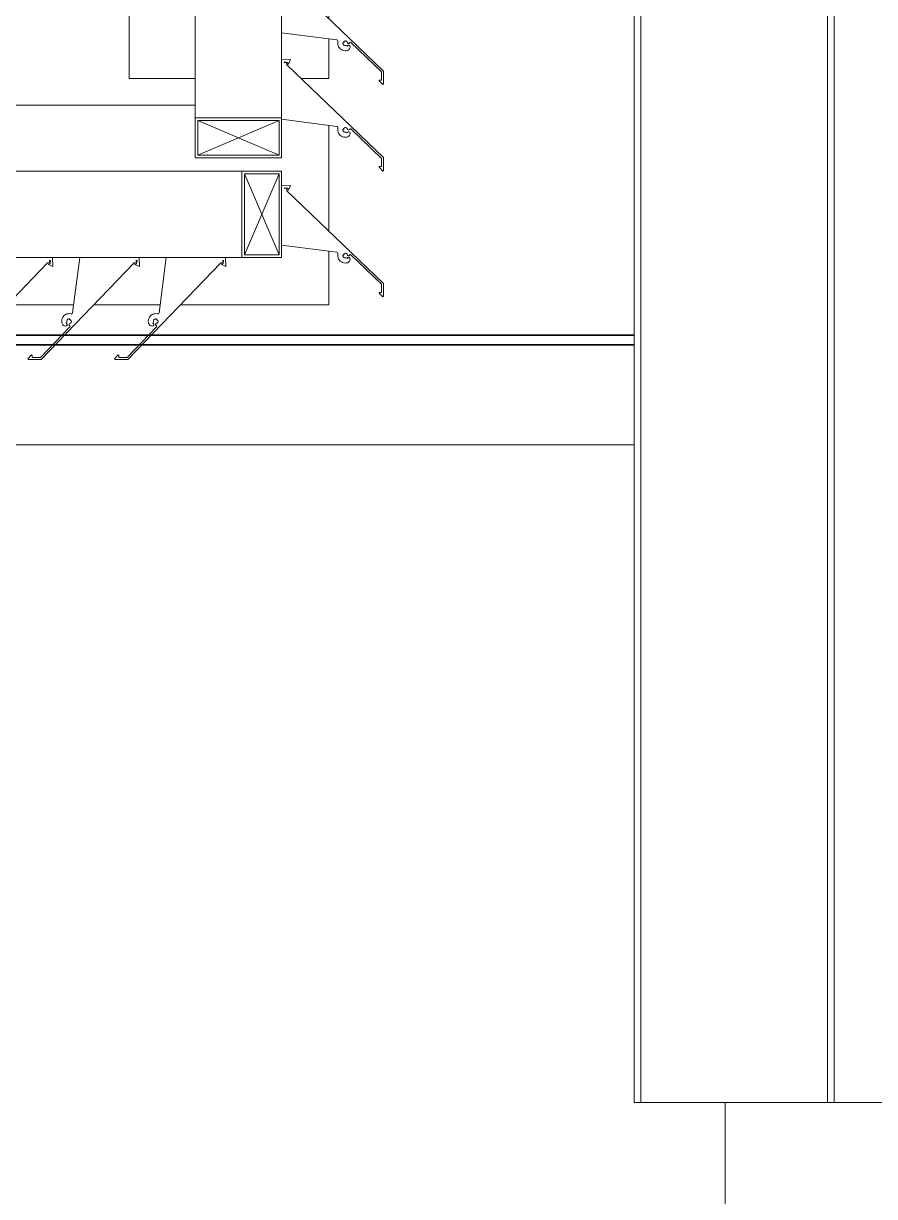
# Model space of a CAD drawing. Header units: millimetres. Extents: x -220592 to 404889, y -217665 to 38245.
# Drawn here: x 31374 to 32013, y -45572 to -44691 of the extents above; entities that cross this region are included whole.
import ezdxf

# ---------------------------------------------------------------- set-up
doc = ezdxf.new("R2010")
doc.units = ezdxf.units.MM
doc.linetypes.add('XKITLINE00', pattern=[0])
doc.layers.add('000 - 0_HIDE_OBJ_FRAMING_DEF_SUB_1', color=7, linetype='Continuous')
doc.layers.add('Part', color=7, linetype='Continuous', lineweight=0)

# ---------------------------------------------------------------- blocks, each defined once
blk = doc.blocks.new('*A13830')
at = {"layer": 'Part', "color": 7, "linetype": 'XKITLINE00', "lineweight": 0}
for p, q in [((-145.638308, 66.205104), (-145.638308, 67.320805)), ((-145.638308, 67.320805), (-145.152583, 67.320805)), ((-142.388308, 67.320805), (-137.388308, 67.320805)), ((-136.888308, 67.320805), (-134.818045, 67.320805)), ((-133.813935, 67.320805), (-133.813349, 67.320805)), ((-133.813349, 67.320243), (-133.813349, 67.320805)), ((-133.813349, 66.375621), (-133.813349, 67.168995)), ((-145.638308, 65.820805), (-145.638308, 66.184805)), ((-133.813349, 65.820805), (-133.813349, 66.224373)), ((-145.638308, 65.820805), (-145.258786, 65.820805)), ((-145.238448, 65.820805), (-144.829659, 65.820805)), ((-142.728411, 65.820805), (-142.229659, 65.820805)), ((-142.078411, 65.820805), (-141.579659, 65.820805)), ((-141.428411, 65.820805), (-140.929659, 65.820805)), ((-140.778411, 65.820805), (-140.279659, 65.820805)), ((-140.128411, 65.820805), (-139.629659, 65.820805)), ((-139.478411, 65.820805), (-138.979659, 65.820805)), ((-138.828411, 65.820805), (-138.329659, 65.820805)), ((-138.178411, 65.820805), (-137.679659, 65.820805)), ((-137.528411, 65.820805), (-137.029659, 65.820805)), ((-136.878411, 65.820805), (-136.379659, 65.820805)), ((-136.228411, 65.820805), (-135.729659, 65.820805)), ((-135.578411, 65.820805), (-135.079659, 65.820805)), ((-134.928411, 65.820805), (-133.813349, 65.820805))]:
    blk.add_line(p, q, dxfattribs=at)
blk = doc.blocks.new('*A13831')
at = {"layer": 'Part', "color": 7, "linetype": 'XKITLINE00', "lineweight": 0}
for p, q in [((-135.313349, 75.890846), (-134.818045, 75.890846)), ((-135.313349, 74.758905), (-135.313349, 75.890846)), ((-133.938955, 75.890846), (-133.813349, 75.890846)), ((-133.813349, 75.770243), (-133.813349, 75.890846)), ((-133.813349, 75.120243), (-133.813349, 75.618995)), ((-133.813349, 74.758905), (-133.813349, 74.968995)), ((-135.313349, 70.770764), (-135.313349, 74.008905)), ((-133.813349, 73.820243), (-133.813349, 74.008905)), ((-133.813349, 73.170243), (-133.813349, 73.668995)), ((-133.813349, 72.520243), (-133.813349, 73.018995)), ((-133.813349, 71.870243), (-133.813349, 72.368995)), ((-133.813349, 71.220243), (-133.813349, 71.718995)), ((-133.813349, 70.570243), (-133.813349, 71.068995)), ((-133.813349, 69.920243), (-133.813349, 70.418995)), ((-135.313349, 67.520805), (-135.313349, 70.270764)), ((-133.813349, 69.270243), (-133.813349, 69.768995)), ((-133.813349, 68.620243), (-133.813349, 69.118995)), ((-133.813349, 67.970243), (-133.813349, 68.468995)), ((-133.813349, 67.520805), (-133.813349, 67.818995)), ((-135.313349, 67.520805), (-134.818045, 67.520805)), ((-134.02223, 67.520805), (-133.813349, 67.520805))]:
    blk.add_line(p, q, dxfattribs=at)
blk = doc.blocks.new('*A13834')
at = {"layer": 'Part', "color": 7, "linetype": 'XKITLINE00', "lineweight": 0}
for p, q in [((-144.838405, 66.825501), (-134.468045, 66.825501)), ((-144.838405, 66.175501), (-144.784226, 66.175501)), ((-144.338523, 66.175501), (-144.134226, 66.175501)), ((-143.688523, 66.175501), (-143.484226, 66.175501)), ((-143.038523, 66.175501), (-142.834226, 66.175501)), ((-142.388523, 66.175501), (-142.184226, 66.175501)), ((-141.738523, 66.175501), (-141.534226, 66.175501)), ((-141.088523, 66.175501), (-140.884226, 66.175501)), ((-140.438523, 66.175501), (-140.234226, 66.175501)), ((-139.788523, 66.175501), (-139.584226, 66.175501)), ((-139.138523, 66.175501), (-138.934226, 66.175501)), ((-138.488523, 66.175501), (-138.284226, 66.175501)), ((-137.838523, 66.175501), (-137.634226, 66.175501)), ((-137.188523, 66.175501), (-136.984226, 66.175501)), ((-136.538523, 66.175501), (-136.334226, 66.175501)), ((-135.888523, 66.175501), (-135.684226, 66.175501)), ((-135.238523, 66.175501), (-135.034226, 66.175501)), ((-134.588523, 66.175501), (-134.468045, 66.175501))]:
    blk.add_line(p, q, dxfattribs=at)
blk = doc.blocks.new('*A13838')
at = {"layer": 'Part', "color": 7, "linetype": 'XKITLINE00', "lineweight": 0}
for p, q in [((-135.034201, 66.175699), (-135.087231, 65.761693)), ((-134.588531, 66.175691), (-135.034201, 66.175699)), ((-134.585909, 66.108006), (-134.588531, 66.175691)), ((-135.322111, 65.410777), (-134.625865, 66.135899)), ((-134.625865, 66.135899), (-134.607322, 66.138796)), ((-134.618984, 66.128664), (-134.619396, 66.123541)), ((-134.619396, 66.123541), (-134.585909, 66.108006)), ((-134.606793, 66.128793), (-134.618984, 66.128664)), ((-134.607322, 66.138796), (-134.610226, 66.155812)), ((-134.610226, 66.155812), (-134.603653, 66.153776)), ((-134.606793, 66.128793), (-134.603653, 66.153776)), ((-135.155231, 65.735396), (-135.161209, 65.727079)), ((-135.147844, 65.742492), (-135.155231, 65.735396)), ((-135.139294, 65.748132), (-135.147844, 65.742492)), ((-135.129864, 65.75213), (-135.139294, 65.748132)), ((-135.119865, 65.754353), (-135.129864, 65.75213)), ((-135.109629, 65.754728), (-135.119865, 65.754353)), ((-135.099495, 65.753242), (-135.109629, 65.754728)), ((-135.093972, 65.753481), (-135.099495, 65.753242)), ((-135.089421, 65.756618), (-135.093972, 65.753481)), ((-135.087231, 65.761693), (-135.089421, 65.756618)), ((-135.107075, 65.656828), (-135.328477, 65.425812)), ((-135.168205, 65.707916), (-135.16899, 65.697703)), ((-135.16899, 65.697703), (-135.168892, 65.690904)), ((-135.168892, 65.690904), (-135.168256, 65.685176)), ((-135.168256, 65.685176), (-135.166537, 65.679675)), ((-135.165582, 65.717817), (-135.168205, 65.707916)), ((-135.166537, 65.679675), (-135.163797, 65.674605)), ((-135.161209, 65.727079), (-135.165582, 65.717817)), ((-135.163797, 65.674605), (-135.160139, 65.670151)), ((-135.160139, 65.670151), (-135.155696, 65.66648)), ((-135.155696, 65.66648), (-135.150633, 65.663726)), ((-135.150633, 65.663726), (-135.145137, 65.661991)), ((-135.145137, 65.661991), (-135.137367, 65.661495)), ((-135.137367, 65.661495), (-135.131893, 65.664135)), ((-135.137334, 65.683455), (-135.132353, 65.685485)), ((-135.131862, 65.680513), (-135.137334, 65.683455)), ((-135.132353, 65.685485), (-135.129946, 65.690296)), ((-135.131893, 65.664135), (-135.128656, 65.669279)), ((-135.128644, 65.675356), (-135.131862, 65.680513)), ((-135.130851, 65.696214), (-135.130507, 65.702714)), ((-135.129946, 65.690296), (-135.130851, 65.696214)), ((-135.130507, 65.702714), (-135.127909, 65.708682)), ((-135.128656, 65.669279), (-135.128644, 65.675356)), ((-135.127909, 65.708682), (-135.123387, 65.713364)), ((-135.123387, 65.713364), (-135.117513, 65.716166)), ((-135.117513, 65.716166), (-135.111029, 65.716735)), ((-135.114258, 65.676), (-135.114464, 65.670106)), ((-135.114464, 65.670106), (-135.11061, 65.665642)), ((-135.110101, 65.680183), (-135.114258, 65.676)), ((-135.111029, 65.716735), (-135.109923, 65.709029)), ((-135.11061, 65.665642), (-135.105983, 65.661987)), ((-135.102527, 65.683297), (-135.110101, 65.680183)), ((-135.109923, 65.709029), (-135.102863, 65.710199)), ((-135.105983, 65.661987), (-135.107075, 65.656828)), ((-135.102863, 65.710199), (-135.101919, 65.703034)), ((-135.097741, 65.687964), (-135.102527, 65.683297)), ((-135.101919, 65.703034), (-135.094528, 65.700712)), ((-135.094951, 65.69404), (-135.097741, 65.687964)), ((-135.094528, 65.700712), (-135.094951, 65.69404)), ((-135.394842, 65.44466), (-135.42373, 65.416011)), ((-135.42373, 65.416011), (-135.421262, 65.41133)), ((-135.421262, 65.41133), (-135.322111, 65.410777)), ((-135.389921, 65.443575), (-135.394842, 65.44466)), ((-135.389824, 65.426155), (-135.389921, 65.443575)), ((-135.328477, 65.425812), (-135.389824, 65.426155))]:
    blk.add_line(p, q, dxfattribs=at)
blk = doc.blocks.new('*A13839')
at = {"layer": 'Part', "color": 7, "linetype": 'XKITLINE00', "lineweight": 0}
for p, q in [((-135.684201, 66.175699), (-135.737231, 65.761693)), ((-135.238531, 66.175691), (-135.684201, 66.175699)), ((-135.235909, 66.108006), (-135.238531, 66.175691)), ((-135.972111, 65.410777), (-135.275865, 66.135899)), ((-135.275865, 66.135899), (-135.257322, 66.138796)), ((-135.268984, 66.128664), (-135.269396, 66.123541)), ((-135.269396, 66.123541), (-135.235909, 66.108006)), ((-135.256793, 66.128793), (-135.268984, 66.128664)), ((-135.257322, 66.138796), (-135.260226, 66.155812)), ((-135.260226, 66.155812), (-135.253653, 66.153776)), ((-135.256793, 66.128793), (-135.253653, 66.153776)), ((-135.805231, 65.735396), (-135.811209, 65.727079)), ((-135.797844, 65.742492), (-135.805231, 65.735396)), ((-135.789294, 65.748132), (-135.797844, 65.742492)), ((-135.779864, 65.75213), (-135.789294, 65.748132)), ((-135.769865, 65.754353), (-135.779864, 65.75213)), ((-135.759629, 65.754728), (-135.769865, 65.754353)), ((-135.749495, 65.753242), (-135.759629, 65.754728)), ((-135.743972, 65.753481), (-135.749495, 65.753242)), ((-135.739421, 65.756618), (-135.743972, 65.753481)), ((-135.737231, 65.761693), (-135.739421, 65.756618)), ((-135.757075, 65.656828), (-135.978477, 65.425812)), ((-135.818205, 65.707916), (-135.81899, 65.697703)), ((-135.81899, 65.697703), (-135.818892, 65.690904)), ((-135.818892, 65.690904), (-135.818256, 65.685176)), ((-135.818256, 65.685176), (-135.816537, 65.679675)), ((-135.815582, 65.717817), (-135.818205, 65.707916)), ((-135.816537, 65.679675), (-135.813797, 65.674605)), ((-135.811209, 65.727079), (-135.815582, 65.717817)), ((-135.813797, 65.674605), (-135.810139, 65.670151)), ((-135.810139, 65.670151), (-135.805696, 65.66648)), ((-135.805696, 65.66648), (-135.800633, 65.663726)), ((-135.800633, 65.663726), (-135.795137, 65.661991)), ((-135.795137, 65.661991), (-135.787367, 65.661495)), ((-135.787367, 65.661495), (-135.781893, 65.664135)), ((-135.787334, 65.683455), (-135.782353, 65.685485)), ((-135.781862, 65.680513), (-135.787334, 65.683455)), ((-135.782353, 65.685485), (-135.779946, 65.690296)), ((-135.781893, 65.664135), (-135.778656, 65.669279)), ((-135.778644, 65.675356), (-135.781862, 65.680513)), ((-135.780851, 65.696214), (-135.780507, 65.702714)), ((-135.779946, 65.690296), (-135.780851, 65.696214)), ((-135.780507, 65.702714), (-135.777909, 65.708682)), ((-135.778656, 65.669279), (-135.778644, 65.675356)), ((-135.777909, 65.708682), (-135.773387, 65.713364)), ((-135.773387, 65.713364), (-135.767513, 65.716166)), ((-135.767513, 65.716166), (-135.761029, 65.716735)), ((-135.764258, 65.676), (-135.764464, 65.670106)), ((-135.764464, 65.670106), (-135.76061, 65.665642)), ((-135.760101, 65.680183), (-135.764258, 65.676)), ((-135.761029, 65.716735), (-135.759923, 65.709029)), ((-135.76061, 65.665642), (-135.755983, 65.661987)), ((-135.752527, 65.683297), (-135.760101, 65.680183)), ((-135.759923, 65.709029), (-135.752863, 65.710199)), ((-135.755983, 65.661987), (-135.757075, 65.656828)), ((-135.752863, 65.710199), (-135.751919, 65.703034)), ((-135.747741, 65.687964), (-135.752527, 65.683297)), ((-135.751919, 65.703034), (-135.744528, 65.700712)), ((-135.744951, 65.69404), (-135.747741, 65.687964)), ((-135.744528, 65.700712), (-135.744951, 65.69404)), ((-136.044842, 65.44466), (-136.07373, 65.416011)), ((-136.07373, 65.416011), (-136.071262, 65.41133)), ((-136.071262, 65.41133), (-135.972111, 65.410777)), ((-136.039921, 65.443575), (-136.044842, 65.44466)), ((-136.039824, 65.426155), (-136.039921, 65.443575)), ((-135.978477, 65.425812), (-136.039824, 65.426155))]:
    blk.add_line(p, q, dxfattribs=at)
blk = doc.blocks.new('*A13840')
at = {"layer": 'Part', "color": 7, "linetype": 'XKITLINE00', "lineweight": 0}
for p, q in [((-136.334201, 66.175699), (-136.387231, 65.761693)), ((-135.888531, 66.175691), (-136.334201, 66.175699)), ((-135.885909, 66.108006), (-135.888531, 66.175691)), ((-136.622111, 65.410777), (-135.925865, 66.135899)), ((-135.925865, 66.135899), (-135.907322, 66.138796)), ((-135.918984, 66.128664), (-135.919396, 66.123541)), ((-135.919396, 66.123541), (-135.885909, 66.108006)), ((-135.906793, 66.128793), (-135.918984, 66.128664)), ((-135.907322, 66.138796), (-135.910226, 66.155812)), ((-135.910226, 66.155812), (-135.903653, 66.153776)), ((-135.906793, 66.128793), (-135.903653, 66.153776)), ((-136.455231, 65.735396), (-136.461209, 65.727079)), ((-136.447844, 65.742492), (-136.455231, 65.735396)), ((-136.439294, 65.748132), (-136.447844, 65.742492)), ((-136.429864, 65.75213), (-136.439294, 65.748132)), ((-136.419865, 65.754353), (-136.429864, 65.75213)), ((-136.409629, 65.754728), (-136.419865, 65.754353)), ((-136.399495, 65.753242), (-136.409629, 65.754728)), ((-136.393972, 65.753481), (-136.399495, 65.753242)), ((-136.389421, 65.756618), (-136.393972, 65.753481)), ((-136.387231, 65.761693), (-136.389421, 65.756618)), ((-136.407075, 65.656828), (-136.628477, 65.425812)), ((-136.468205, 65.707916), (-136.46899, 65.697703)), ((-136.46899, 65.697703), (-136.468892, 65.690904)), ((-136.468892, 65.690904), (-136.468256, 65.685176)), ((-136.468256, 65.685176), (-136.466537, 65.679675)), ((-136.465582, 65.717817), (-136.468205, 65.707916)), ((-136.466537, 65.679675), (-136.463797, 65.674605)), ((-136.461209, 65.727079), (-136.465582, 65.717817)), ((-136.463797, 65.674605), (-136.460139, 65.670151)), ((-136.460139, 65.670151), (-136.455696, 65.66648)), ((-136.455696, 65.66648), (-136.450633, 65.663726)), ((-136.450633, 65.663726), (-136.445137, 65.661991)), ((-136.445137, 65.661991), (-136.437367, 65.661495)), ((-136.437367, 65.661495), (-136.431893, 65.664135)), ((-136.437334, 65.683455), (-136.432353, 65.685485)), ((-136.431862, 65.680513), (-136.437334, 65.683455)), ((-136.432353, 65.685485), (-136.429946, 65.690296)), ((-136.431893, 65.664135), (-136.428656, 65.669279)), ((-136.428644, 65.675356), (-136.431862, 65.680513)), ((-136.430851, 65.696214), (-136.430507, 65.702714)), ((-136.429946, 65.690296), (-136.430851, 65.696214)), ((-136.430507, 65.702714), (-136.427909, 65.708682)), ((-136.428656, 65.669279), (-136.428644, 65.675356)), ((-136.427909, 65.708682), (-136.423387, 65.713364)), ((-136.423387, 65.713364), (-136.417513, 65.716166)), ((-136.417513, 65.716166), (-136.411029, 65.716735)), ((-136.414258, 65.676), (-136.414464, 65.670106)), ((-136.414464, 65.670106), (-136.41061, 65.665642)), ((-136.410101, 65.680183), (-136.414258, 65.676)), ((-136.411029, 65.716735), (-136.409923, 65.709029)), ((-136.41061, 65.665642), (-136.405983, 65.661987)), ((-136.402527, 65.683297), (-136.410101, 65.680183)), ((-136.409923, 65.709029), (-136.402863, 65.710199)), ((-136.405983, 65.661987), (-136.407075, 65.656828)), ((-136.402863, 65.710199), (-136.401919, 65.703034)), ((-136.397741, 65.687964), (-136.402527, 65.683297)), ((-136.401919, 65.703034), (-136.394528, 65.700712)), ((-136.394951, 65.69404), (-136.397741, 65.687964)), ((-136.394528, 65.700712), (-136.394951, 65.69404)), ((-136.694842, 65.44466), (-136.72373, 65.416011)), ((-136.72373, 65.416011), (-136.721262, 65.41133)), ((-136.721262, 65.41133), (-136.622111, 65.410777)), ((-136.689921, 65.443575), (-136.694842, 65.44466)), ((-136.689824, 65.426155), (-136.689921, 65.443575)), ((-136.628477, 65.425812), (-136.689824, 65.426155))]:
    blk.add_line(p, q, dxfattribs=at)
blk = doc.blocks.new('*A13844')
at = {"layer": 'Part', "color": 7, "linetype": 'XKITLINE00', "lineweight": 0}
for p, q in [((-134.168045, 66.825501), (-134.468045, 66.825501)), ((-134.468045, 66.825501), (-134.468045, 66.175501)), ((-134.448045, 66.195501), (-134.188045, 66.805501)), ((-134.188045, 66.195501), (-134.448045, 66.805501)), ((-134.448045, 66.195501), (-134.448045, 66.805501)), ((-134.448045, 66.805501), (-134.188045, 66.805501)), ((-134.188045, 66.805501), (-134.188045, 66.195501)), ((-134.168045, 66.175501), (-134.168045, 66.825501)), ((-134.468045, 66.175501), (-134.168045, 66.175501)), ((-134.188045, 66.195501), (-134.448045, 66.195501))]:
    blk.add_line(p, q, dxfattribs=at)
blk = doc.blocks.new('*A13851')
at = {"layer": 'Part', "color": 7, "linetype": 'XKITLINE00', "lineweight": 0}
for p, q in [((-134.818045, 67.225501), (-134.818045, 77.760135)), ((-134.168045, 67.660131), (-134.168045, 67.864427))]:
    blk.add_line(p, q, dxfattribs=at)
blk = doc.blocks.new('*A13979')
at = {"layer": 'Part', "color": 7, "linetype": 'XKITLINE00', "lineweight": 0}
for p, q in [((-134.168236, 68.310123), (-134.168243, 67.864453)), ((-134.10055, 68.312745), (-134.168236, 68.310123)), ((-134.148356, 68.288428), (-134.14632, 68.295001)), ((-134.13134, 68.291332), (-134.148356, 68.288428)), ((-134.14632, 68.295001), (-134.121337, 68.291861)), ((-134.128443, 68.272789), (-134.13134, 68.291332)), ((-134.121337, 68.291861), (-134.121208, 68.27967)), ((-134.116085, 68.279258), (-134.10055, 68.312745)), ((-133.403321, 67.576543), (-134.128443, 68.272789)), ((-134.121208, 68.27967), (-134.116085, 68.279258)), ((-134.168243, 67.864453), (-133.754237, 67.811423)), ((-133.754237, 67.811423), (-133.749162, 67.809233)), ((-133.749162, 67.809233), (-133.746025, 67.804681)), ((-133.745786, 67.799159), (-133.747272, 67.789025)), ((-133.747272, 67.789025), (-133.746897, 67.778789)), ((-133.746897, 67.778789), (-133.744674, 67.76879)), ((-133.746025, 67.804681), (-133.745786, 67.799159)), ((-133.744674, 67.76879), (-133.740676, 67.75936)), ((-133.740676, 67.75936), (-133.735036, 67.75081)), ((-133.709279, 67.787625), (-133.701573, 67.788731)), ((-133.70871, 67.781141), (-133.709279, 67.787625)), ((-133.705908, 67.775267), (-133.70871, 67.781141)), ((-133.701226, 67.770745), (-133.705908, 67.775267)), ((-133.702743, 67.795791), (-133.695578, 67.796735)), ((-133.701573, 67.788731), (-133.702743, 67.795791)), ((-133.695258, 67.768147), (-133.701226, 67.770745)), ((-133.695578, 67.796735), (-133.693256, 67.804125)), ((-133.688758, 67.767803), (-133.695258, 67.768147)), ((-133.693256, 67.804125), (-133.686584, 67.803703)), ((-133.68284, 67.768708), (-133.688758, 67.767803)), ((-133.686584, 67.803703), (-133.680508, 67.800913)), ((-133.678029, 67.766301), (-133.68284, 67.768708)), ((-133.680508, 67.800913), (-133.675841, 67.796126)), ((-133.675999, 67.76132), (-133.678029, 67.766301)), ((-133.673057, 67.766792), (-133.675999, 67.76132)), ((-133.675841, 67.796126), (-133.672727, 67.788553)), ((-133.6679, 67.77001), (-133.673057, 67.766792)), ((-133.672727, 67.788553), (-133.668544, 67.784396)), ((-133.668544, 67.784396), (-133.66265, 67.78419)), ((-133.661823, 67.769998), (-133.6679, 67.77001)), ((-133.66265, 67.78419), (-133.658186, 67.788044)), ((-133.656679, 67.766761), (-133.661823, 67.769998)), ((-133.658186, 67.788044), (-133.654531, 67.792671)), ((-133.654039, 67.761287), (-133.656679, 67.766761)), ((-133.654535, 67.753517), (-133.654039, 67.761287)), ((-133.654531, 67.792671), (-133.649372, 67.791579)), ((-133.649372, 67.791579), (-133.418356, 67.570176)), ((-133.735036, 67.75081), (-133.72794, 67.743423)), ((-133.72794, 67.743423), (-133.719624, 67.737445)), ((-133.719624, 67.737445), (-133.710361, 67.733072)), ((-133.710361, 67.733072), (-133.70046, 67.730449)), ((-133.70046, 67.730449), (-133.690247, 67.729664)), ((-133.690247, 67.729664), (-133.683448, 67.729762)), ((-133.683448, 67.729762), (-133.67772, 67.730398)), ((-133.67772, 67.730398), (-133.672219, 67.732117)), ((-133.672219, 67.732117), (-133.667149, 67.734857)), ((-133.667149, 67.734857), (-133.662695, 67.738515)), ((-133.662695, 67.738515), (-133.659024, 67.742958)), ((-133.659024, 67.742958), (-133.65627, 67.748021)), ((-133.65627, 67.748021), (-133.654535, 67.753517)), ((-133.436119, 67.508733), (-133.437204, 67.503812)), ((-133.437204, 67.503812), (-133.408555, 67.474923)), ((-133.418699, 67.50883), (-133.436119, 67.508733)), ((-133.418356, 67.570176), (-133.418699, 67.50883)), ((-133.403874, 67.477392), (-133.403321, 67.576543)), ((-133.408555, 67.474923), (-133.403874, 67.477392))]:
    blk.add_line(p, q, dxfattribs=at)
blk = doc.blocks.new('*A13980')
at = {"layer": 'Part', "color": 7, "linetype": 'XKITLINE00', "lineweight": 0}
for p, q in [((-134.168236, 67.660123), (-134.168243, 67.214453)), ((-134.10055, 67.662745), (-134.168236, 67.660123)), ((-134.148356, 67.638428), (-134.14632, 67.645001)), ((-134.13134, 67.641332), (-134.148356, 67.638428)), ((-134.14632, 67.645001), (-134.121337, 67.641861)), ((-134.128443, 67.622789), (-134.13134, 67.641332)), ((-133.403321, 66.926543), (-134.128443, 67.622789)), ((-134.121337, 67.641861), (-134.121208, 67.62967)), ((-134.121208, 67.62967), (-134.116085, 67.629258)), ((-134.116085, 67.629258), (-134.10055, 67.662745)), ((-134.168243, 67.214453), (-133.754237, 67.161423)), ((-133.754237, 67.161423), (-133.749162, 67.159233)), ((-133.749162, 67.159233), (-133.746025, 67.154681)), ((-133.745786, 67.149159), (-133.747272, 67.139025)), ((-133.747272, 67.139025), (-133.746897, 67.128789)), ((-133.746025, 67.154681), (-133.745786, 67.149159)), ((-133.709279, 67.137625), (-133.701573, 67.138731)), ((-133.702743, 67.145791), (-133.695578, 67.146735)), ((-133.701573, 67.138731), (-133.702743, 67.145791)), ((-133.695578, 67.146735), (-133.693256, 67.154125)), ((-133.693256, 67.154125), (-133.686584, 67.153703)), ((-133.686584, 67.153703), (-133.680508, 67.150913)), ((-133.680508, 67.150913), (-133.675841, 67.146126)), ((-133.675841, 67.146126), (-133.672727, 67.138553)), ((-133.672727, 67.138553), (-133.668544, 67.134396)), ((-133.66265, 67.13419), (-133.658186, 67.138044)), ((-133.658186, 67.138044), (-133.654531, 67.142671)), ((-133.654531, 67.142671), (-133.649372, 67.141579)), ((-133.649372, 67.141579), (-133.418356, 66.920176)), ((-133.746897, 67.128789), (-133.744674, 67.11879)), ((-133.744674, 67.11879), (-133.740676, 67.10936)), ((-133.740676, 67.10936), (-133.735036, 67.10081)), ((-133.735036, 67.10081), (-133.72794, 67.093423)), ((-133.72794, 67.093423), (-133.719624, 67.087445)), ((-133.719624, 67.087445), (-133.710361, 67.083072)), ((-133.710361, 67.083072), (-133.70046, 67.080449)), ((-133.70871, 67.131141), (-133.709279, 67.137625)), ((-133.705908, 67.125267), (-133.70871, 67.131141)), ((-133.701226, 67.120745), (-133.705908, 67.125267)), ((-133.695258, 67.118147), (-133.701226, 67.120745)), ((-133.70046, 67.080449), (-133.690247, 67.079664)), ((-133.688758, 67.117803), (-133.695258, 67.118147)), ((-133.690247, 67.079664), (-133.683448, 67.079762)), ((-133.68284, 67.118708), (-133.688758, 67.117803)), ((-133.683448, 67.079762), (-133.67772, 67.080398)), ((-133.678029, 67.116301), (-133.68284, 67.118708)), ((-133.675999, 67.11132), (-133.678029, 67.116301)), ((-133.67772, 67.080398), (-133.672219, 67.082117)), ((-133.673057, 67.116792), (-133.675999, 67.11132)), ((-133.6679, 67.12001), (-133.673057, 67.116792)), ((-133.672219, 67.082117), (-133.667149, 67.084857)), ((-133.668544, 67.134396), (-133.66265, 67.13419)), ((-133.661823, 67.119998), (-133.6679, 67.12001)), ((-133.667149, 67.084857), (-133.662695, 67.088515)), ((-133.662695, 67.088515), (-133.659024, 67.092958)), ((-133.656679, 67.116761), (-133.661823, 67.119998)), ((-133.659024, 67.092958), (-133.65627, 67.098021)), ((-133.654039, 67.111287), (-133.656679, 67.116761)), ((-133.65627, 67.098021), (-133.654535, 67.103517)), ((-133.654535, 67.103517), (-133.654039, 67.111287)), ((-133.418356, 66.920176), (-133.418699, 66.85883)), ((-133.403874, 66.827392), (-133.403321, 66.926543)), ((-133.436119, 66.858733), (-133.437204, 66.853812)), ((-133.437204, 66.853812), (-133.408555, 66.824923)), ((-133.418699, 66.85883), (-133.436119, 66.858733)), ((-133.408555, 66.824923), (-133.403874, 66.827392))]:
    blk.add_line(p, q, dxfattribs=at)
blk = doc.blocks.new('*A13981')
at = {"layer": 'Part', "color": 7, "linetype": 'XKITLINE00', "lineweight": 0}
for p, q in [((-134.168236, 66.715501), (-134.168243, 66.269831)), ((-134.10055, 66.718123), (-134.168236, 66.715501)), ((-134.148356, 66.693806), (-134.14632, 66.700379)), ((-134.14632, 66.700379), (-134.121337, 66.697239)), ((-134.121337, 66.697239), (-134.121208, 66.685048)), ((-134.116085, 66.684636), (-134.10055, 66.718123)), ((-134.13134, 66.69671), (-134.148356, 66.693806)), ((-134.128443, 66.678167), (-134.13134, 66.69671)), ((-133.403321, 65.981921), (-134.128443, 66.678167)), ((-134.121208, 66.685048), (-134.116085, 66.684636)), ((-134.168243, 66.269831), (-133.754237, 66.216801)), ((-133.754237, 66.216801), (-133.749162, 66.214611)), ((-133.749162, 66.214611), (-133.746025, 66.21006)), ((-133.745786, 66.204537), (-133.747272, 66.194403)), ((-133.747272, 66.194403), (-133.746897, 66.184167)), ((-133.746897, 66.184167), (-133.744674, 66.174169)), ((-133.746025, 66.21006), (-133.745786, 66.204537)), ((-133.744674, 66.174169), (-133.740676, 66.164738)), ((-133.709279, 66.193003), (-133.701573, 66.194109)), ((-133.70871, 66.186519), (-133.709279, 66.193003)), ((-133.705908, 66.180645), (-133.70871, 66.186519)), ((-133.701226, 66.176123), (-133.705908, 66.180645)), ((-133.702743, 66.201169), (-133.695578, 66.202113)), ((-133.701573, 66.194109), (-133.702743, 66.201169)), ((-133.695258, 66.173525), (-133.701226, 66.176123)), ((-133.695578, 66.202113), (-133.693256, 66.209504)), ((-133.688758, 66.173181), (-133.695258, 66.173525)), ((-133.693256, 66.209504), (-133.686584, 66.209082)), ((-133.68284, 66.174087), (-133.688758, 66.173181)), ((-133.686584, 66.209082), (-133.680508, 66.206291)), ((-133.678029, 66.171679), (-133.68284, 66.174087)), ((-133.680508, 66.206291), (-133.675841, 66.201505)), ((-133.675999, 66.166698), (-133.678029, 66.171679)), ((-133.673057, 66.17217), (-133.675999, 66.166698)), ((-133.675841, 66.201505), (-133.672727, 66.193931)), ((-133.6679, 66.175388), (-133.673057, 66.17217)), ((-133.672727, 66.193931), (-133.668544, 66.189774)), ((-133.668544, 66.189774), (-133.66265, 66.189568)), ((-133.661823, 66.175376), (-133.6679, 66.175388)), ((-133.66265, 66.189568), (-133.658186, 66.193422)), ((-133.656679, 66.172139), (-133.661823, 66.175376)), ((-133.658186, 66.193422), (-133.654531, 66.198049)), ((-133.654039, 66.166665), (-133.656679, 66.172139)), ((-133.654531, 66.198049), (-133.649372, 66.196957)), ((-133.649372, 66.196957), (-133.418356, 65.975555)), ((-133.740676, 66.164738), (-133.735036, 66.156188)), ((-133.735036, 66.156188), (-133.72794, 66.148802)), ((-133.72794, 66.148802), (-133.719624, 66.142823)), ((-133.719624, 66.142823), (-133.710361, 66.13845)), ((-133.710361, 66.13845), (-133.70046, 66.135827)), ((-133.70046, 66.135827), (-133.690247, 66.135042)), ((-133.690247, 66.135042), (-133.683448, 66.13514)), ((-133.683448, 66.13514), (-133.67772, 66.135776)), ((-133.67772, 66.135776), (-133.672219, 66.137495)), ((-133.672219, 66.137495), (-133.667149, 66.140235)), ((-133.667149, 66.140235), (-133.662695, 66.143893)), ((-133.662695, 66.143893), (-133.659024, 66.148336)), ((-133.659024, 66.148336), (-133.65627, 66.153399)), ((-133.65627, 66.153399), (-133.654535, 66.158895)), ((-133.654535, 66.158895), (-133.654039, 66.166665)), ((-133.436119, 65.914111), (-133.437204, 65.90919)), ((-133.437204, 65.90919), (-133.408555, 65.880302)), ((-133.418699, 65.914209), (-133.436119, 65.914111)), ((-133.418356, 65.975555), (-133.418699, 65.914209)), ((-133.403874, 65.88277), (-133.403321, 65.981921)), ((-133.408555, 65.880302), (-133.403874, 65.88277))]:
    blk.add_line(p, q, dxfattribs=at)
blk = doc.blocks.new('*A13982')
at = {"layer": 'Part', "color": 7, "linetype": 'XKITLINE00', "lineweight": 0}
for p, q in [((-134.168045, 67.225501), (-134.818045, 67.225501)), ((-134.818045, 67.225501), (-134.818045, 66.925501)), ((-134.798045, 66.945501), (-134.188045, 67.205501)), ((-134.798045, 67.205501), (-134.188045, 66.945501)), ((-134.798045, 66.945501), (-134.798045, 67.205501)), ((-134.798045, 67.205501), (-134.188045, 67.205501)), ((-134.188045, 67.205501), (-134.188045, 66.945501)), ((-134.168045, 66.925501), (-134.168045, 67.225501)), ((-134.818045, 66.925501), (-134.168045, 66.925501)), ((-134.188045, 66.945501), (-134.798045, 66.945501))]:
    blk.add_line(p, q, dxfattribs=at)
blk = doc.blocks.new('*A13534')
at = {"layer": '000 - 0_HIDE_OBJ_FRAMING_DEF_SUB_1', "color": 7, "linetype": 'XKITLINE00', "lineweight": 0}
blk.add_line((-128.985516, 59.830765), (-115.485516, 59.830765), dxfattribs=at)
blk = doc.blocks.new('*A13829')
at = {"layer": '000 - 0_HIDE_OBJ_FRAMING_DEF_SUB_1', "color": 7, "linetype": 'XKITLINE00', "lineweight": 0}
blk.add_line((-129.802542, 51.974805), (-129.802542, 59.830765), dxfattribs=at)
blk = doc.blocks.new('*A13845')
at = {"layer": '000 - 0_HIDE_OBJ_FRAMING_DEF_SUB_1', "color": 7, "linetype": 'XKITLINE00', "lineweight": 0}
for p, q in [((-130.485516, 59.830765), (-130.485516, 88.290005)), ((-128.985516, 88.290005), (-128.985516, 59.830765)), ((-130.435516, 59.830765), (-130.435516, 88.23979)), ((-129.035516, 88.23979), (-129.035516, 59.830765)), ((-128.985516, 59.830765), (-130.485516, 59.830765))]:
    blk.add_line(p, q, dxfattribs=at)
blk = doc.blocks.new('*A13852')
at = {"layer": '000 - 0_HIDE_OBJ_FRAMING_DEF_SUB_1', "color": 7, "linetype": 'XKITLINE00', "lineweight": 0}
for p, q in [((-142.802542, 65.595903), (-142.315465, 65.595903)), ((-142.802542, 65.590669), (-142.32048, 65.590669)), ((-142.299382, 65.590669), (-141.67048, 65.590669)), ((-142.294357, 65.595903), (-141.665465, 65.595903)), ((-141.649382, 65.590669), (-141.02048, 65.590669)), ((-141.644357, 65.595903), (-141.015465, 65.595903)), ((-140.999382, 65.590669), (-140.37048, 65.590669)), ((-140.994357, 65.595903), (-140.365465, 65.595903)), ((-140.349382, 65.590669), (-139.72048, 65.590669)), ((-140.344357, 65.595903), (-139.715465, 65.595903)), ((-139.699382, 65.590669), (-139.07048, 65.590669)), ((-139.694357, 65.595903), (-139.065465, 65.595903)), ((-139.049382, 65.590669), (-138.42048, 65.590669)), ((-139.044357, 65.595903), (-138.415465, 65.595903)), ((-138.399382, 65.590669), (-137.77048, 65.590669)), ((-138.394357, 65.595903), (-137.765465, 65.595903)), ((-137.749382, 65.590669), (-137.12048, 65.590669)), ((-137.744357, 65.595903), (-137.115465, 65.595903)), ((-137.099382, 65.590669), (-136.47048, 65.590669)), ((-137.094357, 65.595903), (-136.465465, 65.595903)), ((-136.449382, 65.590669), (-135.82048, 65.590669)), ((-136.444357, 65.595903), (-135.815465, 65.595903)), ((-135.799382, 65.590669), (-135.17048, 65.590669)), ((-135.794357, 65.595903), (-135.165465, 65.595903)), ((-135.149382, 65.590669), (-130.485516, 65.590669)), ((-135.144357, 65.595903), (-130.485516, 65.595903)), ((-142.702542, 65.522633), (-142.385686, 65.522633)), ((-142.702542, 65.522633), (-142.702542, 65.517399)), ((-142.702542, 65.517399), (-142.390702, 65.517399)), ((-142.702542, 65.517399), (-142.702542, 64.768427)), ((-142.369735, 65.517399), (-141.740702, 65.517399)), ((-142.364709, 65.522633), (-141.735686, 65.522633)), ((-141.719735, 65.517399), (-141.090702, 65.517399)), ((-141.714709, 65.522633), (-141.085686, 65.522633)), ((-141.069735, 65.517399), (-140.440702, 65.517399)), ((-141.064709, 65.522633), (-140.435686, 65.522633)), ((-140.419735, 65.517399), (-139.790702, 65.517399)), ((-140.414709, 65.522633), (-139.785686, 65.522633)), ((-139.769735, 65.517399), (-139.140702, 65.517399)), ((-139.764709, 65.522633), (-139.135686, 65.522633)), ((-139.119735, 65.517399), (-138.490702, 65.517399)), ((-139.114709, 65.522633), (-138.485686, 65.522633)), ((-138.469735, 65.517399), (-137.840702, 65.517399)), ((-138.464709, 65.522633), (-137.835686, 65.522633)), ((-137.819735, 65.517399), (-137.190702, 65.517399)), ((-137.814709, 65.522633), (-137.185686, 65.522633)), ((-137.169735, 65.517399), (-136.540702, 65.517399)), ((-137.164709, 65.522633), (-136.535686, 65.522633)), ((-136.519735, 65.517399), (-135.890702, 65.517399)), ((-136.514709, 65.522633), (-135.885686, 65.522633)), ((-135.869735, 65.517399), (-135.240702, 65.517399)), ((-135.864709, 65.522633), (-135.235686, 65.522633)), ((-135.219735, 65.517399), (-130.485516, 65.517399)), ((-135.214709, 65.522633), (-130.485516, 65.522633)), ((-142.802542, 64.906608), (-142.702542, 64.906608)), ((-142.802542, 64.846422), (-142.702542, 64.846422)), ((-142.802542, 64.781511), (-142.702542, 64.781511)), ((-142.702542, 64.768427), (-130.485516, 64.768427))]:
    blk.add_line(p, q, dxfattribs=at)
blk = doc.blocks.new('W-1-PP18-ST_20260402-011103_LOWER_PL')
at = {"layer": '000 - 0_HIDE_OBJ_FRAMING_DEF_SUB_1', "color": 7, "lineweight": 0, "xscale": 100, "yscale": 100, "zscale": 100}
for name in ['*A13829', '*A13534', '*A13845', '*A13852']:
    blk.add_blockref(name, (17759.3349, -35779.0805), dxfattribs=at)

msp = doc.modelspace()

# ---------------------------------------------------------------- block references
at = {"color": 7, "lineweight": 0, "xscale": 100, "yscale": 100, "zscale": 100}
for name in ['*A13851', '*A13831', '*A13979', '*A13980', '*A13830', '*A13982', '*A13834', '*A13844', '*A13981', '*A13840', '*A13839', '*A13838']:
    msp.add_blockref(name, (44984.4833, -51484.8507), dxfattribs=at)

# ---------------------------------------------------------------- next in the draw order: block references
at = {"layer": 'Defpoints', "color": 7}
msp.add_blockref('W-1-PP18-ST_20260402-011103_LOWER_PL', (27121.4984, -15705.7702), dxfattribs=at)

doc.saveas('drawing.dxf')
